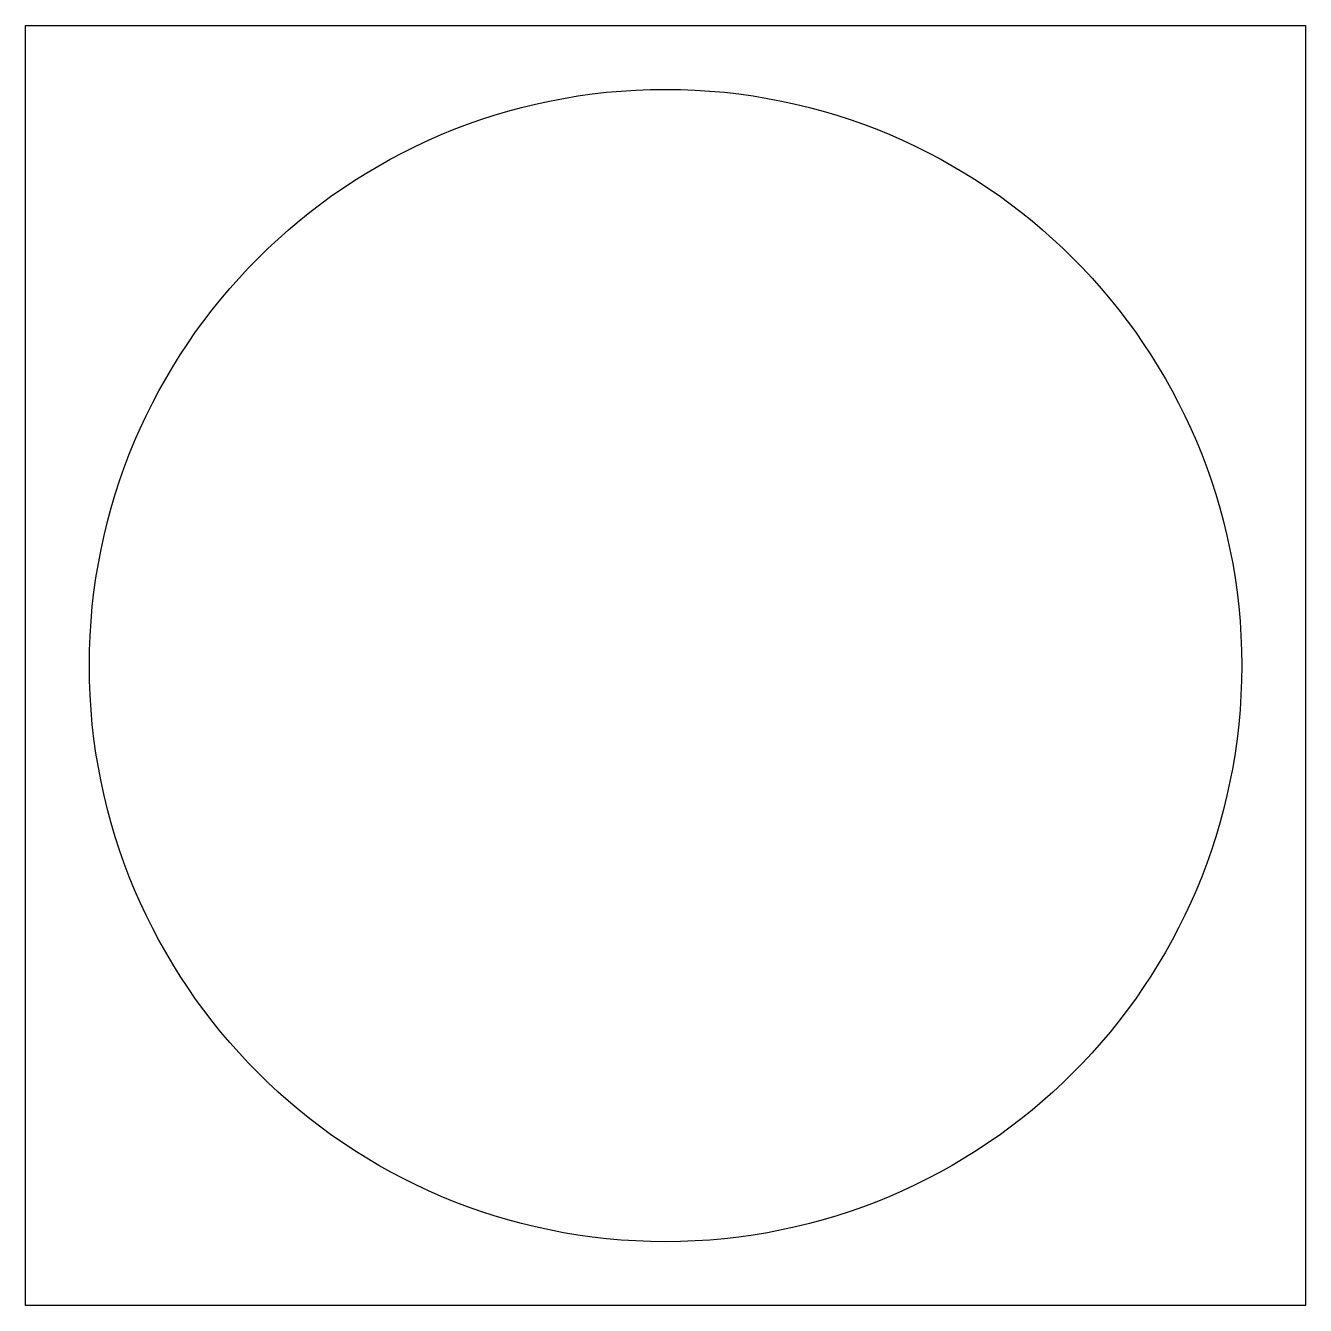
# Model space of a CAD drawing. Header units: millimetres. Extents: x 1273 to 1524, y 1884 to 2135.
import ezdxf

# ---------------------------------------------------------------- set-up
doc = ezdxf.new("R2010")
doc.units = ezdxf.units.MM

msp = doc.modelspace()

# ---------------------------------------------------------------- linework, layer by layer
msp.add_lwpolyline([(1273, 2135.29), (1524, 2135.29), (1524, 1884.29), (1273, 1884.29)], close=True)
msp.add_circle((1398.5, 2009.79), 113)

doc.saveas('drawing.dxf')
